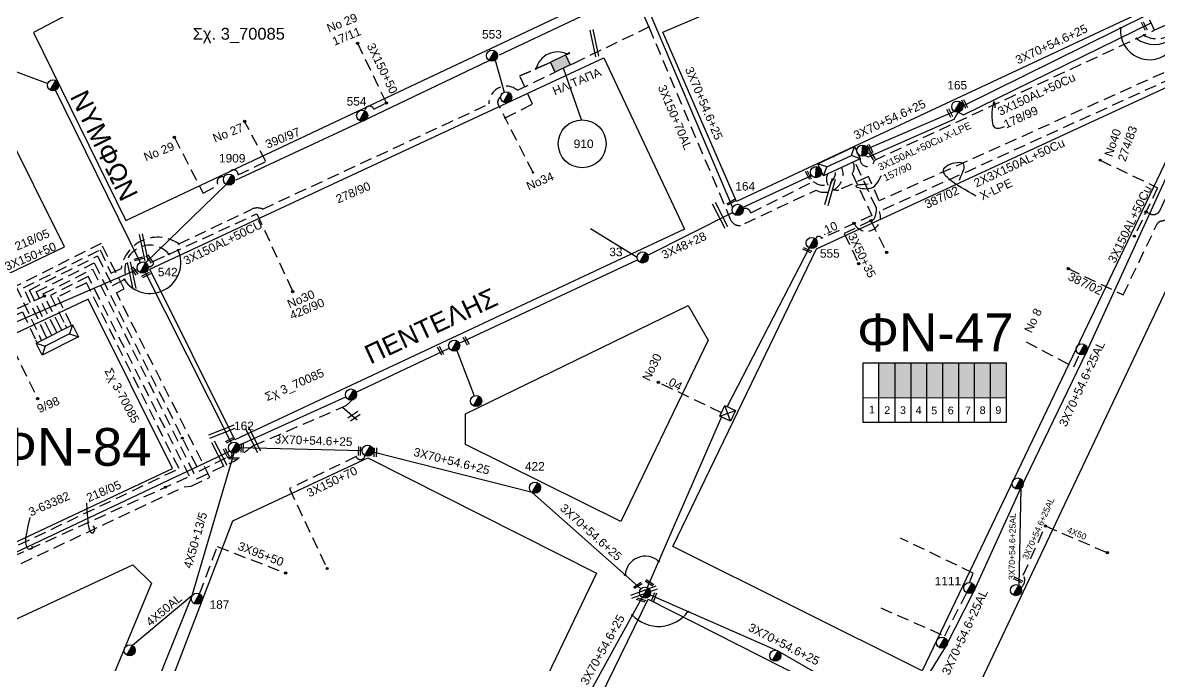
# Model space of a CAD drawing. Header units: millimetres. Extents: x 1421 to 7149, y 887 to 1917.
# Drawn here: x 5189.7 to 5430.3, y 1454 to 1590 of the extents above; entities that cross this region are included whole.
import ezdxf
from ezdxf.enums import TextEntityAlignment as Align

# ---------------------------------------------------------------- set-up
doc = ezdxf.new("R2010")
doc.units = ezdxf.units.MM
doc.linetypes.add('DASHED', pattern=[19.05, 12.7, -6.35])
for name, color, linetype in [('3x48+28', 7, 'Continuous'), ('4 X 50 + 13.5', 7, 'SYN_LINE'), ('Link Box 4 Διευθύνσεων', 7, 'Continuous'), ('Pillar', 7, 'Continuous'), ('Άγνωστα', 7, 'Continuous'), ('Γυμνά εναέρια ΧΤ (3Φ) 4x50AL', 7, 'Continuous'), ('Γυμνά εναέρια ΧΤ και ΦΟΠ (3Φ)   4x50+16AL', 7, 'Continuous'), ('Διαφημιστική πινακίδα', 7, 'Continuous'), ('Εναέρια παροχή ΧΤ 4x25', 7, 'SYN_LINE'), ('Καλωδια ΧΤ  3X95+50', 7, 'Continuous'), ('Καλώδια ΧΤ   3x150+50CU', 7, 'DASHED'), ('Καλώδια ΧΤ   3x150+70AL', 7, 'DASHED'), ('Καλώδια ΧΤ   3x150AL+50CU', 7, 'DASHED'), ('Μηχανική τομή', 7, 'Continuous'), ('Περίπτερο', 7, 'Continuous'), ('Πλεκτός Στύλος', 7, 'Continuous'), ('Στύλος ΦΜ', 7, 'Continuous'), ('Στύλος ΦΜ @ 1', 7, 'Continuous'), ('Συνδέσεις', 7, 'Continuous'), ('Συνεστραμμένα ΧΤ   3x70+54.6+25 AL', 7, 'SYN_LINE'), ('Τομή', 7, 'Continuous'), ('Υποσταθμός εναέριος 2 στύλων', 7, 'Continuous'), ('Υποσταθμός πόλεως', 7, 'Continuous'), ('Υπόβαθρο ΔΕΗ', 7, 'Continuous'), ('Υπόγεια καλώδια Παροχών ΧΤ   4x50AL', 7, 'DASHED')]:
    doc.layers.add(name, color=color, linetype=linetype)
doc.styles.add('arial', font='arial.ttf')
doc.styles.get("Standard").update_dxf_attribs({"font": 'arial.ttf'})
doc.linetypes.add('SYN_LINE', pattern='A,0.5,-0.0001,["/\\/\\/\\/",Standard,S=0.1,R=0,X=0,Y=-0.05],-0.25', length=0.7501)

# ---------------------------------------------------------------- blocks, each defined once
blk = doc.blocks.new('ΥΠΑΡΧΩΝ ΤΣΙΜΕΝΤΕΝΙΟΣ ΣΤΥΛΟΣ')
at = {"layer": 'Στύλος ΦΜ'}
blk.add_hatch(color=256, dxfattribs=at).paths.add_polyline_path([(-1.29, -2.28, 0.574793), (2.62, 0, 0.268822), (1.3, 2.27)])
blk.add_line((-1.29, -2.28), (1.3, 2.27), dxfattribs=at)
blk.add_circle((0, 0), 2.62, dxfattribs=at)
at = {"layer": 'Στύλος ΦΜ', "flags": 4}
for tag, p in [('ΑΡΙΘΜΟΣ', (-4.68, 8.05)), ('ΤΥΠΟΣ', (-4.91, 3.03))]:
    blk.add_attdef(tag, p, '', height=4, dxfattribs=at)
blk = doc.blocks.new('ΥΠΟΣΤΑΘΜΟΣ ΠΟΛΕΩΣ 8 ΑΝΑΧΩΡΗΣΕΩΝ')
at = {"layer": 'Υποσταθμός πόλεως', "linetype": 'Continuous', "ltscale": 40}
for p, q in [((-8.18, -2.82), (-8.18, -4)), ((-5.9, -2.82), (-5.9, -4)), ((-3.55, -2.82), (-3.55, -4)), ((-1.28, -2.82), (-1.28, -4)), ((1.23, -2.82), (1.23, -4)), ((3.56, -2.82), (3.56, -4)), ((6.03, -2.82), (6.03, -4)), ((8.16, -2.82), (8.16, -4))]:
    blk.add_line(p, q, dxfattribs=at)
blk.add_lwpolyline([(-8.57, 2.82), (8.57, 2.82), (8.57, -2.82), (-8.57, -2.82)], close=True, dxfattribs=at)
for points in [[(-5.75, 0), (-8.57, 2.82)], [(5.75, 0), (8.57, 2.82)], [(-8.57, -2.82), (-5.75, 0)], [(-5.75, 0), (5.75, 0)], [(8.57, -2.82), (5.75, 0)]]:
    blk.add_lwpolyline(points, dxfattribs=at)
at = {"layer": 'Υποσταθμός πόλεως', "linetype": 'SYN_LINE', "ltscale": 40, "flags": 1}
for tag, p in [('ΜΕΤΑΣΧΗΜΑΤΙΣΜΟΣ', (9.59, 1.44)), ('ΙΣΧΥΣ', (9.57, -1.35)), ('ΑΡΙΘΜΟΣ', (9.69, -4.07))]:
    blk.add_attdef(tag, p, '', height=1.8, dxfattribs=at)
blk = doc.blocks.new('_ΣΥΝΔΕΣΗ')
at = {"layer": 'Συνδέσεις', "linetype": 'SYN_LINE', "ltscale": 40}
blk.add_hatch(color=256, dxfattribs=at).paths.add_polyline_path([(0.5, -0.01, 1), (-0.5, -0.01, 1)])
at = {"layer": 'Συνδέσεις'}
blk.add_circle((0, -0.01), 0.5, dxfattribs=at)
blk = doc.blocks.new('LINK BOX 4 ΑΝΑΧΩΡΗΣΕΩΝ')
at = {"layer": 'Link Box 4 Διευθύνσεων', "ltscale": 40}
blk.add_hatch(color=256, dxfattribs=at).paths.add_polyline_path([(-3.54, 0), (-3.54, -4.67), (3.54, -4.67), (3.54, 0)])
for p, q in [((-3.54, 0), (-5.33, 0)), ((5.33, 0), (3.54, 0)), ((-3.54, -4.67), (-5.33, -4.67)), ((5.33, -4.67), (3.54, -4.67))]:
    blk.add_line(p, q, dxfattribs=at)
blk.add_lwpolyline([(-3.54, -4.67), (-3.54, 0), (3.54, 0), (3.54, -4.67)], close=True, dxfattribs=at)
blk = doc.blocks.new('ΥΠΟΣΤΑΘΜΟΣ ΕΝΑΕΡΙΟΣ ΕΠΙ 2 ΣΤΥΛΩΝ')
at = {"layer": 'Υποσταθμός εναέριος 2 στύλων', "linetype": 'Continuous'}
for points in [[(-11.97, -2.11, 0.574793), (-8.45, -0.07, 0.268822), (-9.64, 1.98)], [(9.68, -2.15, 0.574793), (13.19, -0.1, 0.268822), (12.01, 1.95)]]:
    blk.add_hatch(color=256, dxfattribs=at).paths.add_polyline_path(points)
for p, q in [((-11.97, -2.11), (-9.64, 1.98)), ((9.68, -2.15), (12.01, 1.95))]:
    blk.add_line(p, q, dxfattribs=at)
for centre in [(-10.81, -0.07), (10.84, -0.1)]:
    blk.add_circle(centre, 2.36, dxfattribs=at)
at = {"layer": 'Υποσταθμός πόλεως', "linetype": 'Continuous', "ltscale": 40}
blk.add_lwpolyline([(-8.57, 2.82), (8.57, 2.82), (8.57, -2.82), (-8.57, -2.82)], close=True, dxfattribs=at)
for points in [[(-5.75, 0), (-8.57, 2.82)], [(-8.57, -2.82), (-5.75, 0)], [(-5.75, 0), (5.75, 0)], [(5.75, 0), (8.57, 2.82)], [(8.57, -2.82), (5.75, 0)]]:
    blk.add_lwpolyline(points, dxfattribs=at)
at = {"layer": 'Υποσταθμός εναέριος 2 στύλων', "ltscale": 40, "flags": 1}
for tag, p in [('ΜΕΤΑΣΧΗΜΑΤΙΣΜΟΣ', (14.09, 2.51)), ('ΙΣΧΥΣ', (14.07, -0.28)), ('ΑΡΙΘΜΟΣ', (14.19, -3))]:
    blk.add_attdef(tag, p, '', height=1.8, dxfattribs=at)
blk = doc.blocks.new('PILLAR YPOSTATHMOU')
at = {"layer": 'Περίπτερο', "ltscale": 40}
for points in [[(540.43, 2525.12), (540.43, 2526.01), (541.51, 2526.01)], [(541.82, 2526.01), (542.91, 2526.01), (542.91, 2524.95)], [(541.59, 2523.53), (540.43, 2523.53), (540.43, 2524.86)], [(542.91, 2524.59), (542.91, 2523.53), (541.92, 2523.53)]]:
    blk.add_lwpolyline(points, dxfattribs=at)
blk = doc.blocks.new('ΜΗΧΑΝΙΚΗ ΤΟΜΗ')
at = {"layer": 'Μηχανική τομή', "ltscale": 40}
for p, q in [((-3.67, 1.17), (3.91, 1.17)), ((3.91, -0.38), (-3.67, -0.38))]:
    blk.add_line(p, q, dxfattribs=at)
blk = doc.blocks.new('ΤΟΜΗ')
at = {"layer": 'Τομή', "ltscale": 40}
for p, q in [((10.95, 0.22), (-12.13, 0.22)), ((10.95, -2.57), (-12.13, -2.57))]:
    blk.add_line(p, q, dxfattribs=at)
blk = doc.blocks.new('STYLOS PLEKTOS')
at = {"ltscale": 40}
blk.add_lwpolyline([(731.77, 1613.62), (736.74, 1608.66), (731.77, 1608.66), (736.74, 1613.62)], dxfattribs=at)
at = {"layer": 'Διαφημιστική πινακίδα', "ltscale": 40}
blk.add_lwpolyline([(731.77, 1613.62), (736.74, 1613.62), (736.74, 1608.66), (731.77, 1608.66)], close=True, dxfattribs=at)

msp = doc.modelspace()

# ---------------------------------------------------------------- hatches: boundary and pattern name
at = {"layer": 'Pillar', "linetype": 'DASHED', "lineweight": -3, "ltscale": 0.2}
h = msp.add_hatch(color=62, dxfattribs=at)
h.dxf.hatch_style = 1
h.paths.add_polyline_path([(5370.93, 1510.65), (5374.33, 1510.65), (5374.33, 1518.02), (5370.93, 1518.02)])
h = msp.add_hatch(color=85, dxfattribs=at)
h.dxf.hatch_style = 1
h.paths.add_polyline_path([(5374.41, 1510.65), (5377.8, 1510.65), (5377.8, 1518.02), (5374.41, 1518.02)])
h = msp.add_hatch(color=1, dxfattribs=at)
h.dxf.hatch_style = 1
h.paths.add_polyline_path([(5377.81, 1510.57), (5381.11, 1510.57), (5381.11, 1517.94), (5377.81, 1517.94)])
h = msp.add_hatch(color=30, dxfattribs=at)
h.dxf.hatch_style = 1
h.paths.add_polyline_path([(5384.5, 1518), (5381.11, 1518), (5381.11, 1510.63), (5384.5, 1510.63)])
h = msp.add_hatch(color=151, dxfattribs=at)
h.dxf.hatch_style = 1
h.paths.add_polyline_path([(5388.02, 1517.96), (5384.58, 1517.96), (5384.58, 1510.6), (5388.02, 1510.6)])
h = msp.add_hatch(color=5, dxfattribs=at)
h.dxf.hatch_style = 1
h.paths.add_polyline_path([(5391.29, 1518), (5387.91, 1518), (5387.91, 1510.62), (5391.29, 1510.62)])
at = {"layer": 'Pillar', "lineweight": -3, "ltscale": 0.1}
msp.add_hatch(color=50, dxfattribs=at).paths.add_polyline_path([(5394.62, 1518.02), (5391.23, 1518.02), (5391.23, 1510.64), (5394.62, 1510.64)])
at = {"layer": 'Pillar', "linetype": 'DASHED', "lineweight": -3, "ltscale": 0.2}
h = msp.add_hatch(color=6, dxfattribs=at)
h.dxf.hatch_style = 1
h.paths.add_polyline_path([(5397.97, 1518.01), (5394.58, 1518.01), (5394.58, 1510.63), (5397.97, 1510.63)])

# ---------------------------------------------------------------- linework, layer by layer
at = {"layer": '3x48+28', "color": 50, "lineweight": -3, "ltscale": 0.2}
for points in [[(5342.09, 1550.91), (5356.69, 1557.67)], [(5322, 1540.81), (5339.99, 1549.85)]]:
    msp.add_lwpolyline(points, dxfattribs=at)
at = {"layer": '4 X 50 + 13.5', "color": 6, "linetype": 'Continuous', "lineweight": -3, "ltscale": 20}
msp.add_line((5234.37, 1498.88), (5225.51, 1468.66), dxfattribs=at)
msp.add_lwpolyline([(5225.51, 1468.66), (5214.49, 1441.38)], dxfattribs=at)
at = {"layer": 'Pillar', "lineweight": -3, "ltscale": 40}
for points in [[(5367.61, 1505.38), (5367.61, 1518.02), (5397.94, 1518.02), (5397.94, 1505.35), (5367.61, 1505.38)], [(5370.94, 1505.38), (5370.94, 1518.02)], [(5374.38, 1505.37), (5374.38, 1518.02)], [(5377.81, 1505.37), (5377.82, 1518.02)], [(5381.11, 1505.37), (5381.11, 1518.02)], [(5384.5, 1505.36), (5384.5, 1518.02)], [(5387.89, 1505.36), (5387.9, 1518.02)], [(5391.23, 1505.36), (5391.23, 1518.02)], [(5394.62, 1505.35), (5394.62, 1518.02)], [(5367.61, 1510.66), (5397.94, 1510.63)]]:
    msp.add_lwpolyline(points, dxfattribs=at)
at = {"layer": 'Άγνωστα', "color": 7, "lineweight": -3}
msp.add_line((5308, 1569.43), (5304.19, 1580.39), dxfattribs=at)
at = {"layer": 'Άγνωστα', "lineweight": -3, "ltscale": 0.1}
for p, q in [((5258.53, 1506.38), (5260.61, 1507.77)), ((5259.09, 1505.72), (5261.11, 1507.14))]:
    msp.add_line(p, q, dxfattribs=at)
msp.add_lwpolyline([(5257.38, 1508.62), (5260.48, 1505.95)], dxfattribs=at)
at = {"layer": 'Άγνωστα', "color": 7, "lineweight": -3}
msp.add_circle((5308.13, 1564.36), 5.07, dxfattribs=at)
for points in [[(5395.61, 1571.98), (5395.46, 1573.17), (5395.47, 1567.8), (5397.56, 1568.05)], [(5391.5, 1553.31), (5385.24, 1559.66), (5388.7, 1560.25), (5387.92, 1556.63)], [(5368.7, 1555.81), (5366.06, 1555.41), (5368.72, 1554.88), (5371.44, 1557.68)]]:
    msp.add_spline(points, degree=3, dxfattribs=at)
at = {"layer": 'Γυμνά εναέρια ΧΤ (3Φ) 4x50AL', "color": 6, "lineweight": -3, "ltscale": 0.2}
msp.add_line((5225.51, 1468.66), (5212.88, 1458.17), dxfattribs=at)
at = {"layer": 'Γυμνά εναέρια ΧΤ (3Φ) 4x50AL', "color": 62, "lineweight": -3, "ltscale": 0.1}
msp.add_lwpolyline([(5289.7, 1582.05), (5291.58, 1575.28)], dxfattribs=at)
at = {"layer": 'Γυμνά εναέρια ΧΤ (3Φ) 4x50AL', "color": 50, "lineweight": -3, "ltscale": 0.1}
msp.add_lwpolyline([(5281.62, 1520.63), (5285.25, 1511.02)], dxfattribs=at)
at = {"layer": 'Γυμνά εναέρια ΧΤ και ΦΟΠ (3Φ)   4x50+16AL', "color": 50, "lineweight": -3, "ltscale": 0.2}
for points in [[(5282.09, 1522.15), (5319.86, 1539.82)], [(5260.24, 1511.77), (5279.97, 1521.14)], [(5235.63, 1500.64), (5258.1, 1510.8)]]:
    msp.add_lwpolyline(points, dxfattribs=at)
at = {"layer": 'Εναέρια παροχή ΧΤ 4x25', "lineweight": -3, "ltscale": 15}
msp.add_lwpolyline([(5319.75, 1540.27), (5309.9, 1546.38)], dxfattribs=at)
at = {"layer": 'Καλωδια ΧΤ  3X95+50', "color": 6, "linetype": 'DASHED', "lineweight": -3, "ltscale": 0.2}
msp.add_lwpolyline([(5227.12, 1469.1), (5230.87, 1479.11), (5245.37, 1473.52)], dxfattribs=at)
at = {"layer": 'Καλώδια ΧΤ   3x150+50CU', "color": 151, "lineweight": -3, "ltscale": 0.2}
for points in [[(5432.21, 1611.98), (5439.05, 1595.24), (5434.67, 1593.45, -0.709322), (5427.09, 1587.38, 26.956965)], [(5366.99, 1561.22, 0.972346), (5369.99, 1560.86), (5429.3, 1588.4)], [(5184.11, 1523.64, -0.46369), (5184.32, 1526.33), (5189.61, 1528.81), (5192.45, 1522.77)], [(5177.43, 1520.16, 0.835132), (5178.28, 1520.7), (5186.02, 1524.35), (5186.02, 1524.35), (5192.82, 1510.4)]]:
    msp.add_lwpolyline(points, format="xyb", dxfattribs=at)
at = {"layer": 'Καλώδια ΧΤ   3x150+50CU', "color": 62, "lineweight": -3, "ltscale": 0.2}
msp.add_lwpolyline([(5264.03, 1571.69), (5266.66, 1573.03), (5260.6, 1585.63)], dxfattribs=at)
at = {"layer": 'Καλώδια ΧΤ   3x150+50CU', "color": 6, "lineweight": -3, "ltscale": 0.2}
msp.add_lwpolyline([(5411.06, 1537.96), (5422.68, 1532.39), (5429.83, 1547.31, -0.251924), (5430.78, 1548.01, 0.275766), (5432.44, 1549.34), (5442.85, 1572.18), (5438.26, 1582.54), (5371.04, 1552.31), (5368.75, 1557.42), (5362.49, 1554.6, -0.64206), (5360.17, 1558.03, -1.34144)], format="xyb", dxfattribs=at)
at = {"layer": 'Καλώδια ΧΤ   3x150+50CU', "color": 30, "lineweight": -3, "ltscale": 0.2}
for points in [[(5427.51, 1549.94), (5428.37, 1549.53, 0.429753), (5430.5, 1550.35), (5440.33, 1571.79), (5436.53, 1579.82), (5371.07, 1550.03, -0.981828), (5365.69, 1547.53)], [(5365.45, 1560.5, -0.303809), (5365.3, 1558.11), (5369.44, 1549.22), (5358.83, 1544.35, 0.810901), (5357.59, 1544.2)]]:
    msp.add_lwpolyline(points, format="xyb", dxfattribs=at)
at = {"layer": 'Καλώδια ΧΤ   3x150+50CU', "color": 206, "lineweight": -3, "ltscale": 0.2}
msp.add_lwpolyline([(5369.32, 1548.12), (5369.86, 1548.38, 0.157059), (5370.42, 1550.74), (5365.83, 1560.68)], format="xyb", dxfattribs=at)
at = {"layer": 'Καλώδια ΧΤ   3x150+50CU', "color": 30, "lineweight": -3, "ltscale": 0.2}
msp.add_lwpolyline([(5417.81, 1560.89), (5429.97, 1555.07), (5425.06, 1544.81)], dxfattribs=at)
at = {"layer": 'Καλώδια ΧΤ   3x150+50CU', "color": 85, "lineweight": -3, "ltscale": 0.2}
msp.add_lwpolyline([(5342.2, 1550.56, -0.493689), (5343.82, 1549.76), (5357.14, 1556.42, 0.733578), (5361.75, 1558.77, -2.503495)], format="xyb", dxfattribs=at)
at = {"layer": 'Καλώδια ΧΤ   3x150+50CU', "color": 206, "lineweight": -3, "ltscale": 0.2}
for points in [[(5369.26, 1548.09), (5363.61, 1545.36), (5366.69, 1538.99)], [(5369.26, 1548.09), (5372.58, 1541.37)]]:
    msp.add_lwpolyline(points, dxfattribs=at)
at = {"layer": 'Καλώδια ΧΤ   3x150+50CU', "color": 85, "lineweight": -3, "ltscale": 0.2}
for points in [[(5402.11, 1522.43), (5412.25, 1517.17), (5413.44, 1519.79)], [(5371.36, 1466.13), (5384.9, 1460.21), (5389.53, 1469.34)]]:
    msp.add_lwpolyline(points, dxfattribs=at)
at = {"layer": 'Καλώδια ΧΤ   3x150+50CU', "color": 62, "lineweight": -3, "ltscale": 0.2}
msp.add_arc((5263.11, 1571.35), 0.987, 20.448, 179.4333, dxfattribs=at)
at = {"layer": 'Καλώδια ΧΤ   3x150+70AL', "color": 1, "lineweight": -3, "ltscale": 0.2}
for points in [[(5319.7, 1596.19, 1.19105), (5319.69, 1594.78), (5322.21, 1589.09)], [(5306.4, 1581.46), (5322.21, 1589.09), (5339.57, 1548.24, 0.500021), (5342.54, 1547.51), (5357.65, 1554.54, 0.691957), (5363.11, 1559.42, -4.730489)]]:
    msp.add_lwpolyline(points, format="xyb", dxfattribs=at)
at = {"layer": 'Καλώδια ΧΤ   3x150+70AL', "color": 62, "lineweight": -3, "ltscale": 0.2}
msp.add_lwpolyline([(5291.83, 1569.89), (5297.62, 1572.77), (5294.96, 1578.73), (5300.59, 1581.25), (5294.96, 1578.73)], dxfattribs=at)
msp.add_lwpolyline([(5297.72, 1558.28), (5290.63, 1572.26, -0.517552), (5290.87, 1574.23)], format="xyb", dxfattribs=at)
at = {"layer": 'Καλώδια ΧΤ   3x150+70AL', "color": 30, "lineweight": -3, "ltscale": 0.2}
msp.add_lwpolyline([(5262.12, 1498.37, -0.792892), (5260.28, 1498.15), (5246.15, 1491.38), (5254.13, 1474.48)], format="xyb", dxfattribs=at)
at = {"layer": 'Καλώδια ΧΤ   3x150+70AL', "color": 85, "lineweight": -3, "ltscale": 0.2}
msp.add_lwpolyline([(5401.03, 1470.43, 0.401273), (5401.52, 1473.04), (5406.22, 1483.48)], format="xyb", dxfattribs=at)
at = {"layer": 'Καλώδια ΧΤ   3x150AL+50CU', "color": 62, "lineweight": -3, "ltscale": 0.2}
msp.add_lwpolyline([(5194.5, 1523.81), (5189.84, 1533.91), (5206.04, 1541.94), (5208.36, 1536.97), (5210.51, 1537.98, -0.554788), (5222.72, 1543.17), (5238.2, 1550.53, -0.225619), (5240.47, 1550.53), (5288.37, 1572.79, -0.642203), (5294.41, 1575.71), (5301.53, 1579.1)], format="xyb", dxfattribs=at)
at = {"layer": 'Καλώδια ΧΤ   3x150AL+50CU', "color": 27, "lineweight": -3, "ltscale": 0.2}
msp.add_lwpolyline([(5194.26, 1532.13), (5183.9, 1527.23), (5125.51, 1498.29), (5122.41, 1504.54), (5118.21, 1502.45), (5098.55, 1541.6), (5121.97, 1554.69), (5128.62, 1540.14)], dxfattribs=at)
at = {"layer": 'Καλώδια ΧΤ   3x150AL+50CU', "color": 1, "lineweight": -3, "ltscale": 0.2}
for points in [[(5216.24, 1538.43, 0.618728), (5217.35, 1539.49), (5239.26, 1549.57), (5246.84, 1533.09)], [(5205.49, 1540.62), (5208.68, 1534.37), (5211.57, 1535.85, -0.834952), (5220.63, 1541)]]:
    msp.add_lwpolyline(points, format="xyb", dxfattribs=at)
at = {"layer": 'Καλώδια ΧΤ   3x150AL+50CU', "color": 5, "lineweight": -3, "ltscale": 0.2}
msp.add_lwpolyline([(5158.8, 1463.78, 0.961168), (5161.77, 1462.58), (5223.84, 1491.78), (5225.35, 1491.92), (5229.32, 1493.79), (5209.53, 1532.82), (5211.15, 1533.64), (5206.28, 1543.26), (5188.24, 1534.23), (5193.4, 1523.25)], format="xyb", dxfattribs=at)
at = {"layer": 'Καλώδια ΧΤ   3x150AL+50CU', "color": 1, "lineweight": -3, "ltscale": 0.2}
msp.add_lwpolyline([(5195.54, 1524.34), (5191.1, 1533.42), (5205.49, 1540.63)], dxfattribs=at)
at = {"layer": 'Καλώδια ΧΤ   3x150AL+50CU', "color": 6, "lineweight": -3, "ltscale": 0.2}
msp.add_lwpolyline([(5196.66, 1524.9), (5192.54, 1533.02), (5204.81, 1539.15), (5227, 1495.06), (5232.98, 1498.07, 0.904671), (5233.82, 1499.03)], format="xyb", dxfattribs=at)
at = {"layer": 'Καλώδια ΧΤ   3x150AL+50CU', "color": 27, "lineweight": -3, "ltscale": 0.2}
msp.add_lwpolyline([(5197.67, 1525.42), (5194.02, 1532.62), (5204.46, 1537.84), (5226.5, 1493.44), (5233.36, 1496.71, 0.105083), (5236.06, 1498.44, -0.057846), (5238.54, 1500.48), (5258.18, 1508.96, -0.009912), (5259.37, 1510.13)], format="xyb", dxfattribs=at)
at = {"layer": 'Καλώδια ΧΤ   3x150AL+50CU', "color": 30, "lineweight": -3, "ltscale": 0.2}
msp.add_lwpolyline([(5149.45, 1459.64), (5224.97, 1493.99), (5203.54, 1536.28), (5195.52, 1532.26), (5198.72, 1525.95)], dxfattribs=at)
at = {"layer": 'Καλώδια ΧΤ   3x150AL+50CU', "color": 133, "lineweight": -3, "ltscale": 0.2}
msp.add_lwpolyline([(5180.28, 1476.02, -0.482992), (5181.92, 1476.19), (5222.76, 1495.63), (5203.15, 1534.96), (5197.02, 1531.9), (5199.73, 1526.46)], format="xyb", dxfattribs=at)
at = {"layer": 'Συνεστραμμένα ΧΤ   3x70+54.6+25 AL', "color": 85, "lineweight": -3, "ltscale": 20}
msp.add_line((5401.01, 1491.47), (5400.57, 1470.92), dxfattribs=at)
at = {"layer": 'Συνεστραμμένα ΧΤ   3x70+54.6+25 AL', "color": 62, "lineweight": -3, "ltscale": 20}
for points in [[(5290.61, 1583.16), (5319.21, 1596.71)], [(5427.85, 1591.68), (5388.72, 1572.33)], [(5234.84, 1556.76), (5261.54, 1569.15), (5288.44, 1582)], [(5386.97, 1571.22), (5368.57, 1563.29)], [(5215.67, 1539.19), (5232.75, 1555.76)]]:
    msp.add_lwpolyline(points, dxfattribs=at)
at = {"layer": 'Συνεστραμμένα ΧΤ   3x70+54.6+25 AL', "color": 85, "lineweight": -3, "ltscale": 20}
for points in [[(5320.28, 1597.21), (5339.97, 1550.89)], [(5376.01, 1443.19), (5385.04, 1457.86), (5391.11, 1469.74), (5401.01, 1491.47), (5414.92, 1520.23), (5437.58, 1569.85)]]:
    msp.add_lwpolyline(points, dxfattribs=at)
at = {"layer": 'Συνεστραμμένα ΧΤ   3x70+54.6+25 AL', "color": 5, "lineweight": -3, "ltscale": 20}
for points in [[(5367.99, 1561.89), (5368.78, 1561.6), (5386.88, 1569.58), (5387.73, 1571.08), (5388.9, 1570.46), (5428.6, 1589.97)], [(5181.76, 1474.87), (5233.51, 1499.3)]]:
    msp.add_lwpolyline(points, dxfattribs=at)
at = {"layer": 'Συνεστραμμένα ΧΤ   3x70+54.6+25 AL', "color": 1, "lineweight": -3, "ltscale": 20}
for points in [[(5180.74, 1582.39), (5194.96, 1577.15)], [(5196.07, 1576.74), (5214.54, 1539.21)], [(5215.09, 1538.17), (5233.82, 1501.08)]]:
    msp.add_lwpolyline(points, dxfattribs=at)
at = {"layer": 'Συνεστραμμένα ΧΤ   3x70+54.6+25 AL', "color": 30, "lineweight": -3, "ltscale": 20}
for points in [[(5356.16, 1542.36), (5338.82, 1508.76)], [(5337.66, 1506.56), (5321.91, 1470.47)], [(5235.58, 1500.08), (5261.53, 1499.43)], [(5297.53, 1490.55), (5263.85, 1499.11)], [(5297.53, 1490.55), (5320.56, 1470.17)]]:
    msp.add_lwpolyline(points, dxfattribs=at)
at = {"layer": 'Συνεστραμμένα ΧΤ   3x70+54.6+25 AL', "color": 151, "lineweight": -3, "ltscale": 20}
msp.add_lwpolyline([(5213.98, 1537.76), (5176.26, 1521.46), (5145.45, 1506.88), (5123.74, 1496.02)], dxfattribs=at)
at = {"layer": 'Συνεστραμμένα ΧΤ   3x70+54.6+25 AL', "color": 27, "lineweight": -3, "ltscale": 20}
for points in [[(5292.56, 1408.48), (5308.1, 1445.29), (5320.86, 1468.36)], [(5322.51, 1468.87), (5349.59, 1457.04), (5374.41, 1442.76)]]:
    msp.add_lwpolyline(points, dxfattribs=at)
at = {"layer": 'Υπόβαθρο ΔΕΗ', "lineweight": -3, "ltscale": 0.2}
for points in [[(5191.97, 1587.91), (5211.52, 1548.13), (5307.49, 1593.34), (5286.41, 1637.56), (5191.97, 1587.91)], [(5340.82, 1552.17), (5325.24, 1587.96), (5412.66, 1625.24), (5427.18, 1592.5), (5340.82, 1552.17)], [(5101.68, 1539.51), (5119.15, 1504.59), (5198.48, 1542.59), (5179.03, 1581.55), (5101.68, 1539.51)], [(5234.58, 1501.7), (5216.61, 1537.81), (5312.69, 1582.53), (5329.79, 1546.27), (5234.58, 1501.7)], [(5380.1, 1452.83), (5327.31, 1479.11), (5357.78, 1542.14), (5434.06, 1577.37), (5436.81, 1571.26), (5380.1, 1452.83)], [(5435.35, 1425.44), (5486.67, 1538.62), (5451.1, 1566.48), (5447.04, 1565.62), (5391.24, 1447.93), (5435.35, 1425.44)], [(5124.28, 1494.11), (5141.95, 1458.36), (5221.4, 1495.65), (5203.53, 1531.5), (5124.28, 1494.11)], [(5316.33, 1484.44), (5283.39, 1500.69), (5283.39, 1507.21), (5330.56, 1530.14), (5334.79, 1522.78), (5316.33, 1484.44)], [(5286.59, 1422.19), (5220.73, 1449.61), (5234.17, 1484.58), (5262.73, 1497.89), (5311.15, 1473.52), (5286.59, 1422.19)], [(5184.5, 1393.23), (5174.31, 1393.23), (5148.15, 1445.11), (5212.95, 1475.28), (5216.97, 1471.39), (5184.5, 1393.23)], [(5297.54, 1417.7), (5322.07, 1468), (5374.24, 1441.52), (5351.66, 1394.44), (5297.54, 1417.7)]]:
    msp.add_lwpolyline(points, dxfattribs=at)
at = {"layer": 'Υπόβαθρο ΔΕΗ', "lineweight": -3}
for centre, radius, start, end in [((5429.32, 1592.04), 6.63, 234.7121, 15.9375), ((5428.3, 1588.34), 6.18, 175.2203, 317.266), ((5302.96, 1579.02), 4.78, 65.0674, 165.311), ((5216.62, 1539.23), 6.53, 213.3023, 24.1047), ((5321.48, 1472.85), 4.23, 47.7666, 176.7099), ((5324.31, 1469.95), 7.73, 223.9011, 323.4458)]:
    msp.add_arc(centre, radius, start, end, dxfattribs=at)
at = {"layer": 'Υπόβαθρο ΔΕΗ', "lineweight": -3, "ltscale": 0.2}
for points in [[(5203.17, 1488.3), (5203.46, 1484.56), (5203.42, 1482.96), (5204.63, 1481.3), (5205.19, 1483.11), (5204.61, 1483.49)], [(5191.15, 1485.24), (5190.44, 1481.97), (5189.96, 1479.55), (5191.1, 1478.11), (5191.98, 1478.99), (5191.58, 1479.17)]]:
    msp.add_open_spline(points, degree=3, dxfattribs=at)
at = {"layer": 'Υπόγεια καλώδια Παροχών ΧΤ   4x50AL', "color": 62, "lineweight": -3, "ltscale": 0.2}
for points in [[(5235.27, 1557.78), (5241.15, 1560.61), (5236.65, 1569.1)], [(5221.79, 1565.72), (5227.89, 1553.93), (5231.09, 1555.63)]]:
    msp.add_lwpolyline(points, dxfattribs=at)
at = {"layer": 'Υπόγεια καλώδια Παροχών ΧΤ   4x50AL', "color": 30, "lineweight": -3, "ltscale": 0.2}
msp.add_lwpolyline([(5337.61, 1507.44), (5324.25, 1513.87)], dxfattribs=at)
at = {"layer": 'Υπόγεια καλώδια Παροχών ΧΤ   4x50AL', "color": 85, "lineweight": -3, "ltscale": 0.2}
for points in [[(5406.22, 1483.48), (5419.32, 1477.83)], [(5390.15, 1471.54), (5390.9, 1473.52), (5375.52, 1480.91)]]:
    msp.add_lwpolyline(points, dxfattribs=at)
at = {"layer": 'Υπόγεια καλώδια Παροχών ΧΤ   4x50AL', "color": 62, "lineweight": -3, "ltscale": 0.2}
for centre, radius, start, end in [((5231.88, 1556.32), 1.05, 68.2831, 220.8456), ((5234.32, 1557.9), 0.955, 352.8059, 175.7905)]:
    msp.add_arc(centre, radius, start, end, dxfattribs=at)

# ---------------------------------------------------------------- block references
at = {"lineweight": -3, "xscale": 2.374466780193699, "yscale": 2.374466780193699, "zscale": 2.374466780193699, "rotation": 293.9141782015107}
msp.add_blockref('PILLAR YPOSTATHMOU', (-570.92, 337.87), dxfattribs=at)
at = {"layer": 'Link Box 4 Διευθύνσεων', "lineweight": -3, "xscale": 0.4999999999999997, "yscale": 0.4999999999999997, "zscale": 0.4999999999999997, "rotation": 205.7575372155432}
msp.add_blockref('LINK BOX 4 ΑΝΑΧΩΡΗΣΕΩΝ', (5304, 1580.3), dxfattribs=at)
at = {"layer": 'Μηχανική τομή', "lineweight": -3}
for p, xscale, yscale, zscale, rotation in [((5427.07, 1589.25), 0.2500000000010396, 0.2500000000010396, 0.2500000000010396, 296.0534150578656), ((5385.84, 1570.87), 0.2500000000010396, 0.2500000000010396, 0.2500000000010396, 296.0534150578656), ((5389.01, 1572.79), 0.2500000000010396, 0.2500000000010396, 0.2500000000010396, 296.0534150578656), ((5369, 1563.3), 0.2500000000010396, 0.2500000000010396, 0.2500000000010396, 296.0534150578656), ((5369.38, 1561.82), 0.2500000000008872, 0.2500000000008872, 0.2500000000008872, 302.8934331269643), ((5356.15, 1557.74), 0.2500000000010665, 0.2500000000010665, 0.2500000000010665, 116.9301297299874), ((5339.63, 1552.08), 0.2500000000010498, 0.2500000000010498, 0.2500000000010498, 209.4223573968266), ((5214.23, 1540.14), 0.2500000000004526, 0.2500000000004526, 0.2500000000004526, 194.8068570627671), ((5216.62, 1539.99), 0.2500000000002682, 0.2500000000002682, 0.2500000000002682, 125.1968341227941), ((5355.85, 1541.94), 0.2500000000009397, 0.2500000000009397, 0.2500000000009397, 156.81022477136), ((5213.43, 1537.48), 0.2500000000002682, 0.2500000000002682, 0.2500000000002682, 125.1968341227941), ((5215.75, 1536.69), 0.2500000000005695, 0.2500000000005695, 0.2500000000005695, 205.7201395842742), ((5283.67, 1522.68), 0.2500000000010097, 0.2500000000010097, 0.2500000000010097, 119.1098850638153), ((5278.23, 1520.6), 0.2500000000010097, 0.2500000000010097, 0.2500000000010097, 119.1098850638153), ((5233.55, 1501.49), 0.2500000000007071, 0.2500000000007071, 0.2500000000007071, 25.41365023093542), ((5232.67, 1498.96), 0.2500000000007856, 0.2500000000007856, 0.2500000000007856, 295.8794673635563), ((5236.05, 1500.04), 0.2500000000010067, 0.2500000000010067, 0.2500000000010067, 267.6704494333675), ((5260.88, 1499.35), 0.2500000000010067, 0.2500000000010067, 0.2500000000010067, 267.6704494333675), ((5264.24, 1499.1), 0.2500000000010067, 0.2500000000010067, 0.2500000000010067, 267.6704494333675), ((5234.19, 1497.71), 0.2500000000007094, 0.2500000000007094, 0.2500000000007094, 355.8788476359209), ((5319.89, 1471), 0.2500000000012614, 0.2500000000012614, 0.2500000000012614, 213.002373385268), ((5322.3, 1471.37), 0.2500000000012935, 0.2500000000012935, 0.2500000000012935, 325.8228103015174), ((5400.42, 1471.99), 0.2500000000011469, 0.2500000000011469, 0.2500000000011469, 333.2671663722479), ((5320.57, 1467.7), 0.2500000000008093, 0.2500000000008093, 0.2500000000008093, 342.6865798397028), ((5323.27, 1468.52), 0.2500000000011061, 0.2500000000011061, 0.2500000000011061, 249.2486807209698)]:
    msp.add_blockref('ΜΗΧΑΝΙΚΗ ΤΟΜΗ', p, dxfattribs=dict(at, xscale=xscale, yscale=yscale, zscale=zscale, rotation=rotation))
at = {"layer": 'Πλεκτός Στύλος', "lineweight": -3, "xscale": 0.4999999999998146, "yscale": 0.4999999999998146, "zscale": 0.4999999999998146, "rotation": 64.20605518671401}
msp.add_blockref('STYLOS PLEKTOS', (5904.49, 826.25), dxfattribs=at)
at = {"layer": 'Στύλος ΦΜ @ 1', "lineweight": -3, "ltscale": 40}
ref = msp.add_blockref('ΥΠΑΡΧΩΝ ΤΣΙΜΕΝΤΕΝΙΟΣ ΣΤΥΛΟΣ', (5289.03, 1583.02), dxfattribs=dict(at, xscale=0.4499999999998181, yscale=0.4499999999998181, zscale=0.4499999999998181))
ref.add_attrib('ΑΡΙΘΜΟΣ', '553', (5286.92, 1586.64), dxfattribs={"layer": 'Στύλος ΦΜ', "height": 1.8, "flags": 4})
at = {"layer": 'Στύλος ΦΜ @ 1', "lineweight": -3, "ltscale": 40, "xscale": 0.4499999999998181, "yscale": 0.4499999999998181, "zscale": 0.4499999999998181}
for p in [(5196.07, 1576.74), (5292.04, 1574.2), (5281.03, 1521.65), (5413.92, 1520.87), (5259.17, 1511.29), (5285.67, 1509.92), (5262.71, 1499.4), (5400.36, 1492.46), (5321.45, 1469.38), (5399.98, 1469.89), (5384.3, 1458.78), (5212.3, 1457.15), (5349.01, 1456.02)]:
    msp.add_blockref('ΥΠΑΡΧΩΝ ΤΣΙΜΕΝΤΕΝΙΟΣ ΣΤΥΛΟΣ', p, dxfattribs=at)
at = {"layer": 'Στύλος ΦΜ @ 1', "lineweight": -3, "ltscale": 40}
ref = msp.add_blockref('ΥΠΑΡΧΩΝ ΤΣΙΜΕΝΤΕΝΙΟΣ ΣΤΥΛΟΣ', (5387.55, 1572.24), dxfattribs=dict(at, xscale=0.4499999999998181, yscale=0.4499999999998181, zscale=0.4499999999998181))
ref.add_attrib('ΑΡΙΘΜΟΣ', '165', (5385.44, 1575.87), dxfattribs={"layer": 'Στύλος ΦΜ', "height": 1.8, "flags": 4})
ref = msp.add_blockref('ΥΠΑΡΧΩΝ ΤΣΙΜΕΝΤΕΝΙΟΣ ΣΤΥΛΟΣ', (5261.54, 1570.33), dxfattribs=dict(at, xscale=0.4499999999998181, yscale=0.4499999999998181, zscale=0.4499999999998181))
ref.add_attrib('ΑΡΙΘΜΟΣ', '554', (5258.26, 1572.46), dxfattribs={"layer": 'Στύλος ΦΜ', "height": 1.8, "flags": 4})
ref = msp.add_blockref('ΥΠΑΡΧΩΝ ΤΣΙΜΕΝΤΕΝΙΟΣ ΣΤΥΛΟΣ', (5233.33, 1556.79), dxfattribs=dict(at, xscale=0.4499999999998181, yscale=0.4499999999998181, zscale=0.4499999999998181))
ref.add_attrib('ΑΡΙΘΜΟΣ', '1909', (5231.23, 1560.41), dxfattribs={"layer": 'Στύλος ΦΜ', "height": 1.8, "flags": 4})
ref = msp.add_blockref('ΥΠΑΡΧΩΝ ΤΣΙΜΕΝΤΕΝΙΟΣ ΣΤΥΛΟΣ', (5341.04, 1550.38), dxfattribs=dict(at, xscale=0.4499999999998181, yscale=0.4499999999998181, zscale=0.4499999999998181))
ref.add_attrib('ΑΡΙΘΜΟΣ', '164', (5340.55, 1554.48), dxfattribs={"layer": 'Στύλος ΦΜ', "height": 1.8, "flags": 4})
ref = msp.add_blockref('ΥΠΑΡΧΩΝ ΤΣΙΜΕΝΤΕΝΙΟΣ ΣΤΥΛΟΣ', (5356.74, 1543.38), dxfattribs=dict(at, xscale=0.4499999999998181, yscale=0.4499999999998181, zscale=0.4499999999998181))
ref.add_attrib('ΑΡΙΘΜΟΣ', '555', (5358.47, 1540.26), dxfattribs={"layer": 'Στύλος ΦΜ', "height": 1.8, "flags": 4})
ref = msp.add_blockref('ΥΠΑΡΧΩΝ ΤΣΙΜΕΝΤΕΝΙΟΣ ΣΤΥΛΟΣ', (5320.93, 1540.31), dxfattribs=dict(at, xscale=0.4499999999998181, yscale=0.4499999999998181, zscale=0.4499999999998181))
ref.add_attrib('ΑΡΙΘΜΟΣ', '33', (5313.87, 1540.58), dxfattribs={"layer": 'Στύλος ΦΜ', "height": 1.8, "flags": 4})
ref = msp.add_blockref('ΥΠΑΡΧΩΝ ΤΣΙΜΕΝΤΕΝΙΟΣ ΣΤΥΛΟΣ', (5215.09, 1538.17), dxfattribs=dict(at, xscale=0.4499999999998181, yscale=0.4499999999998181, zscale=0.4499999999998181))
ref.add_attrib('ΑΡΙΘΜΟΣ', '542', (5218.28, 1536.32), dxfattribs={"layer": 'Στύλος ΦΜ', "height": 1.8, "flags": 4})
ref = msp.add_blockref('ΥΠΑΡΧΩΝ ΤΣΙΜΕΝΤΕΝΙΟΣ ΣΤΥΛΟΣ', (5234.41, 1500.06), dxfattribs=dict(at, xscale=0.4499999999998181, yscale=0.4499999999998181, zscale=0.4499999999998181))
ref.add_attrib('ΑΡΙΘΜΟΣ', '162', (5234.42, 1503.77), dxfattribs={"layer": 'Στύλος ΦΜ', "height": 1.8, "flags": 4})
ref = msp.add_blockref('ΥΠΑΡΧΩΝ ΤΣΙΜΕΝΤΕΝΙΟΣ ΣΤΥΛΟΣ', (5298.12, 1491.57), dxfattribs=dict(at, xscale=0.4499999999998181, yscale=0.4499999999998181, zscale=0.4499999999998181))
ref.add_attrib('ΑΡΙΘΜΟΣ', '422', (5296.01, 1495.2), dxfattribs={"layer": 'Στύλος ΦΜ', "height": 1.8, "flags": 4})
ref = msp.add_blockref('ΥΠΑΡΧΩΝ ΤΣΙΜΕΝΤΕΝΙΟΣ ΣΤΥΛΟΣ', (5390.11, 1470.36), dxfattribs=dict(at, xscale=0.4499999999998181, yscale=0.4499999999998181, zscale=0.4499999999998181))
ref.add_attrib('ΤΥΠΟΣ', '1111', (5382.77, 1470.91), dxfattribs={"layer": 'Στύλος ΦΜ', "height": 1.8, "flags": 4})
ref = msp.add_blockref('ΥΠΑΡΧΩΝ ΤΣΙΜΕΝΤΕΝΙΟΣ ΣΤΥΛΟΣ', (5226.53, 1468.08), dxfattribs=dict(at, xscale=0.4499999999998181, yscale=0.4499999999998181, zscale=0.4499999999998181))
ref.add_attrib('ΑΡΙΘΜΟΣ', '187', (5229.23, 1465.95), dxfattribs={"layer": 'Στύλος ΦΜ', "height": 1.8, "flags": 4})
at = {"layer": 'Συνδέσεις', "lineweight": -3}
for p, xscale, yscale, zscale in [((5322.21, 1589.09), 0.25, 0.25, 0.25), ((5422.14, 1588.86), 0.25, 0.25, 0.25), ((5425.49, 1586.64), 0.25, 0.25, 0.25), ((5427.09, 1587.38), 0.25, 0.25, 0.25), ((5260.6, 1585.63), 0.4777242751394084, 0.4777242751394084, 0.4777242751394084), ((5305.39, 1583.56), 0.25, 0.25, 0.25), ((5304.98, 1583.36), 0.25, 0.25, 0.25), ((5298.33, 1580.24), 0.25, 0.25, 0.25), ((5266.66, 1573.03), 0.4777242751394084, 0.4777242751394084, 0.4777242751394084), ((5236.66, 1569.1), 0.4777242751394013, 0.4777242751394013, 0.4777242751394013), ((5291.83, 1569.89), 0.25, 0.25, 0.25), ((5221.79, 1565.72), 0.4777242751394013, 0.4777242751394013, 0.4777242751394013), ((5417.81, 1560.9), 0.4777242751392805, 0.4777242751392805, 0.4777242751392805), ((5297.72, 1558.28), 0.25, 0.25, 0.25), ((5427.52, 1549.95), 0.4777242751392805, 0.4777242751392805, 0.4777242751392805), ((5365.7, 1547.54), 0.4777242751392805, 0.4777242751392805, 0.4777242751392805), ((5369.27, 1548.1), 0.4777242751392805, 0.4777242751392805, 0.4777242751392805), ((5425.06, 1544.82), 0.4777242751392805, 0.4777242751392805, 0.4777242751392805), ((5222.72, 1543.17), 0.25, 0.25, 0.25), ((5220.63, 1541), 0.25, 0.25, 0.25), ((5222.58, 1541.9), 0.25, 0.25, 0.25), ((5372.58, 1541.38), 0.4777242751392805, 0.4777242751392805, 0.4777242751392805), ((5366.69, 1539), 0.4777242751392805, 0.4777242751392805, 0.4777242751392805), ((5411.06, 1537.96), 0.4777242751392805, 0.4777242751392805, 0.4777242751392805), ((5211.17, 1535.64), 0.25, 0.25, 0.25), ((5246.85, 1533.09), 0.4777242751394013, 0.4777242751394013, 0.4777242751394013), ((5194.26, 1532.13), 0.4777242751394019, 0.4777242751394019, 0.4777242751394019), ((5324.25, 1513.88), 0.4777242751392805, 0.4777242751392805, 0.4777242751392805), ((5192.82, 1510.41), 0.4777242751394019, 0.4777242751394019, 0.4777242751394019), ((5223.48, 1502.07), 0.4777242751394013, 0.4777242751394013, 0.4777242751394013), ((5219.89, 1491.69), 0.4777242751394013, 0.4777242751394013, 0.4777242751394013), ((5406.23, 1483.49), 0.4777242751392805, 0.4777242751392805, 0.4777242751392805), ((5419.32, 1477.83), 0.4777242751392805, 0.4777242751392805, 0.4777242751392805), ((5324.32, 1475.98), 0.25, 0.25, 0.25), ((5245.37, 1473.53), 0.4777242751392805, 0.4777242751392805, 0.4777242751392805), ((5254.13, 1474.49), 0.4777242751392805, 0.4777242751392805, 0.4777242751392805), ((5317.25, 1473.09), 0.25, 0.25, 0.25), ((5318.74, 1464.59), 0.25, 0.25, 0.25), ((5330.52, 1465.34), 0.25, 0.25, 0.25)]:
    msp.add_blockref('_ΣΥΝΔΕΣΗ', p, dxfattribs=dict(at, xscale=xscale, yscale=yscale, zscale=zscale))
at = {"layer": 'Τομή', "lineweight": -3}
for p, xscale, yscale, zscale, rotation in [((5310.35, 1585.72), 0.2500000000002653, 0.2500000000002653, 0.2500000000002653, 102.0369614386971), ((5360.9, 1553.97), 0.2500000000002388, 0.2500000000002388, 0.2500000000002388, 254.1304863684563), ((5337.7, 1549.19), 0.2500000000003096, 0.2500000000003096, 0.2500000000003096, 297.3003700601037), ((5214.92, 1542.47), 0.2500000000002653, 0.2500000000002653, 0.2500000000002653, 102.0369614386971), ((5212.39, 1536.56), 0.2500000000002653, 0.2500000000002653, 0.2500000000002653, 102.0369614386971), ((5231.83, 1503.73), 0.2500000000001152, 0.2500000000001152, 0.2500000000001152, 21.58566905329563), ((5238.8, 1501.72), 0.2500000000003096, 0.2500000000003096, 0.2500000000003096, 297.3003700601037), ((5231.64, 1498.71), 0.2500000000003095, 0.2500000000003095, 0.2500000000003095, 297.3003700601037), ((5321.2, 1469.17), 0.2499999999999064, 0.2499999999999064, 0.2499999999999064, 200.3128460514773)]:
    msp.add_blockref('ΤΟΜΗ', p, dxfattribs=dict(at, xscale=xscale, yscale=yscale, zscale=zscale, rotation=rotation))
at = {"layer": 'Υποσταθμός εναέριος 2 στύλων', "lineweight": -3, "xscale": 0.4999999999999974, "yscale": 0.4999999999999974, "zscale": 0.4999999999999974, "rotation": 25.02899972261957}
msp.add_blockref('ΥΠΟΣΤΑΘΜΟΣ ΕΝΑΕΡΙΟΣ ΕΠΙ 2 ΣΤΥΛΩΝ', (5362.52, 1560.68), dxfattribs=at)
at = {"layer": 'Υποσταθμός πόλεως', "lineweight": -3, "xscale": 0.4999999999999999, "yscale": 0.4999999999999999, "zscale": 0.4999999999999999, "rotation": 206.866706440414}
msp.add_blockref('ΥΠΟΣΤΑΘΜΟΣ ΠΟΛΕΩΣ 8 ΑΝΑΧΩΡΗΣΕΩΝ', (5196.99, 1522.83), dxfattribs=at)

# ---------------------------------------------------------------- texts
at = {"lineweight": -3, "ltscale": 40, "char_height": 4, "width": 64.8866, "attachment_point": 1, "style": 'arial'}
for s, insert, rotation in [('NYΜΦΩΝ', (5203.2, 1576.15), 296), ('ΠΕΝΤΕΛΗΣ', (5261.58, 1521.27), 25)]:
    msp.add_mtext(s, dxfattribs=dict(at, insert=insert, rotation=rotation))
at = {"layer": 'Pillar', "lineweight": -3, "ltscale": 30, "char_height": 1.63, "width": 11.2573, "attachment_point": 1}
for s, insert in [('1', (5368.85, 1508.94)), ('2', (5372.09, 1508.81)), ('3', (5375.42, 1508.81)), ('4', (5378.73, 1508.81)), ('5', (5382.03, 1508.73)), ('6', (5385.55, 1508.75)), ('7', (5389.18, 1508.75)), ('8', (5392.29, 1508.78)), ('9', (5395.62, 1508.81))]:
    msp.add_mtext(s, dxfattribs=dict(at, insert=insert))
at = {"layer": 'Άγνωστα', "lineweight": -3, "ltscale": 0.1}
msp.add_text('Σχ. 3_70085', height=2.5, dxfattribs=at).set_placement((5235.42, 1587.65), align=Align.MIDDLE_CENTER)
at = {"layer": 'Άγνωστα', "color": 7, "lineweight": -3, "attachment_point": 1}
for s, insert, char_height, width, rotation in [('No 29 17/11', (5253.84, 1589.54), 1.8, 11.0807, 22.155), ('3X70+54.6+25', (5399.63, 1582.78), 1.8, 6.8308, 25), ('3X150+50', (5264.09, 1585.91), 1.8, 11.0807, 296), ('ΗΛ.ΤΑΠΑ', (5301.63, 1576.24), 1.8, 11.0807, 23), ('3X70+54.6+25', (5331.52, 1580.88), 1.8, 6.8308, 293), ('3X150AL+50Cu\\P178/99', (5395.87, 1571.9), 1.8, 6.8308, 25), ('3X150+70AL', (5325.77, 1577.06), 1.8, 6.8308, 293), ('3X70+54.6+25', (5365.36, 1566.85), 1.8, 6.8308, 25), ('No 27', (5229.7, 1566.26), 1.8, 11.0807, 22.155), ('390/97', (5240.81, 1564.98), 1.8, 11.0807, 22.155), ('3X150AL+50Cu X-LPE\\P157/90', (5370.57, 1559.99), 1.5, 22.8428, 25), ('No40\\P274/83', (5418.65, 1562.04), 1.8, 6.8308, 70.9594), ('No 29', (5215.07, 1562.3), 1.8, 11.0807, 22.155), ('2X3X150AL+50Cu X-LPE', (5390.82, 1556.73), 1.8, 26.5623, 25), ('No34', (5296.08, 1556.13), 1.8, 11.0807, 23), ('278/90', (5255.74, 1553.39), 1.8, 11.0807, 23), ('387/02', (5380.4, 1552.23), 1.8, 26.5623, 25), ('3X150AL+50Cu', (5419.35, 1539.74), 1.8, 6.8308, 64), ('3X150AL+50CU', (5223.45, 1540.3), 1.8, 1.8, 26), ('.10', (5358.5, 1546.54), 1.8, 26.5623, 25), ('218/05', (5187.76, 1543.39), 1.8, 11.0807, 23), ('3X48+28', (5324.7, 1541.53), 1.8, 26.5623, 25), ('3X50+35', (5365.98, 1545.69), 1.8, 6.8308, 296), ('3X150+50', (5185.63, 1539.12), 1.8, 11.0807, 23), ('387/02', (5411.6, 1537.29), 1.8, 6.8308, 334), ('No30', (5245.46, 1531.17), 1.8, 11.0807, 23), ('426/90', (5245.97, 1528.75), 1.8, 11.0807, 23), ('No 8', (5401.64, 1524.95), 1.8, 6.8308, 64.6576), ('3X70+54.6+25AL', (5409, 1505.09), 1.8, 11.0807, 65), ('No30', (5320.76, 1514.79), 1.8, 6.8308, 63.7682), ('Σχ 3-70085', (5208.51, 1517.17), 1.8, 14.7989, 297.9389), ('Σχ 3_70085', (5240.71, 1511.53), 1.8, 14.7989, 23.6378), ('.04', (5326.47, 1515.27), 1.8, 6.8308, 331.6345), ('9/98', (5192.47, 1508.95), 1.8, 1.8, 24.1272), ('3X70+54.6+25', (5243.03, 1502.75), 1.8, 6.8308, 358), ('3X70+54.6+25', (5272.72, 1500.09), 1.8, 6.8308, 346), ('3X150+70', (5249.58, 1491.13), 1.8, 6.8308, 26), ('218/05', (5202.93, 1490.18), 1.8, 11.0807, 23), ('3-63382', (5190.67, 1487.13), 1.8, 14.7989, 23.6378), ('3X70+54.6+25', (5304.48, 1488.35), 1.8, 6.8308, 318), ('3X70+54.6+25AL', (5401.23, 1476.75), 1.3, 11.0807, 66), ('4X50+13/5', (5223.66, 1474.84), 1.8, 6.8308, 74), ('3X70+54.6+25AL', (5398.41, 1472.06), 1.3, 11.0807, 89), ('4X50', (5411.17, 1483.34), 1.3, 11.0807, 337), ('3X95+50', (5235.68, 1480.21), 1.8, 6.8308, 339), ('4X50AL', (5215.56, 1463.5), 1.8, 6.8308, 40), ('3X70+54.6+25AL', (5384.19, 1452.52), 1.8, 11.0807, 65), ('3X70+54.6+25', (5307.65, 1450.51), 1.8, 6.8308, 61), ('3X70+54.6+25', (5343.92, 1463.01), 1.8, 6.8308, 333)]:
    msp.add_mtext(s, dxfattribs=dict(at, insert=insert, char_height=char_height, width=width, rotation=rotation))
at = {"layer": 'Άγνωστα', "color": 7, "lineweight": -3, "insert": (5306.34, 1565.26), "char_height": 1.8, "width": 11.0807, "attachment_point": 1}
msp.add_mtext('910', dxfattribs=at)
at = {"layer": 'Υπόβαθρο ΔΕΗ', "lineweight": -3, "char_height": 8, "width": 84.6573, "attachment_point": 1}
for s, insert in [('ΦN-47', (5366.33, 1528.45)), ('ΦN-84', (5183.8, 1504.21))]:
    msp.add_mtext(s, dxfattribs=dict(at, insert=insert))

doc.saveas('drawing.dxf')
